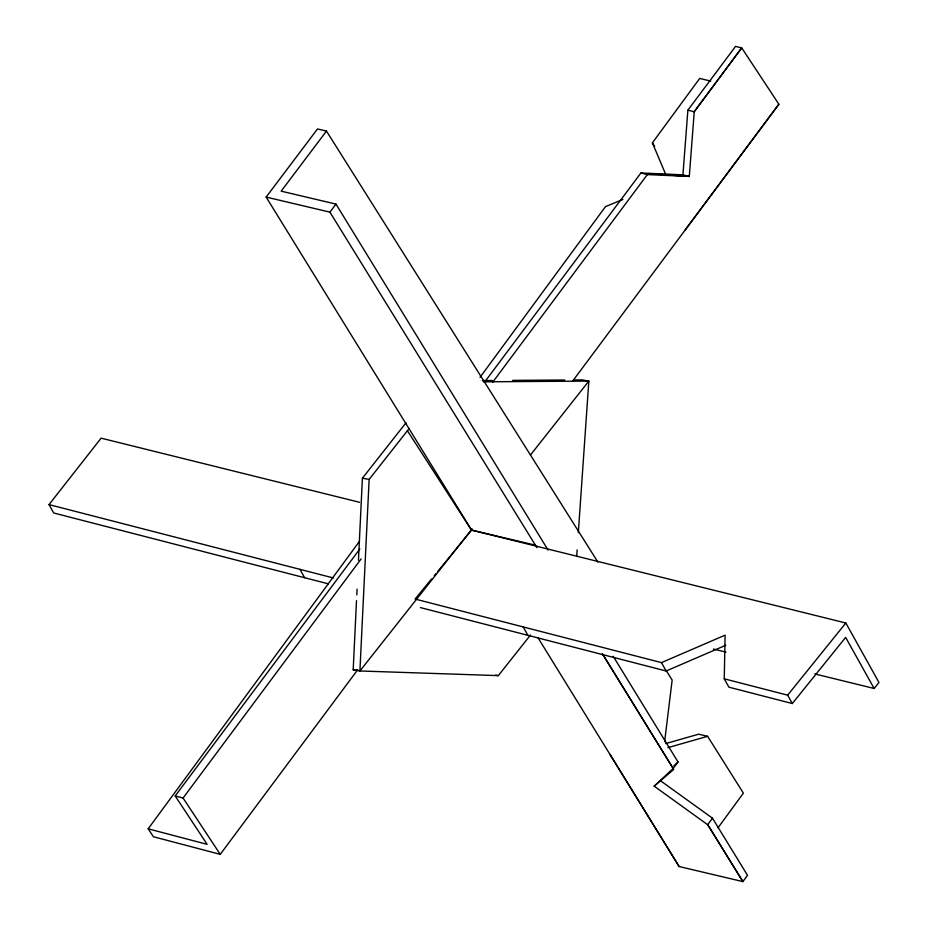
<?xml version="1.0" encoding="UTF-8"?>
<svg xmlns="http://www.w3.org/2000/svg" width="928" height="928" viewBox="0 0 928 928"><rect width="100%" height="100%" fill="white"/><g stroke="black" fill="none" stroke-linecap="round" stroke-linejoin="round"><path stroke-width="1.39" d="M597.945 562.182L326.47 131.08L317.492 128.957L266.139 197.072L471.586 530.108L845.826 623.001L878.978 682.474L874.141 688.483L845.652 637.385L792.315 703.54L728.921 687.184L724.246 678.809L725.104 635.158L661.467 662.615L415.106 599.047L431.508 579.037M530.468 635.054L498.313 675.619L359.925 670.979L353.185 669.784L356.514 600.648M356.793 594.883L357.071 589.129M358.452 560.315L362.407 478.21L406.023 422.762M409.19 428.481L369.135 479.416L359.913 670.99L472.132 528.879M576.729 555.64L577.135 549.875M578.33 532.556L588.839 381.083L582.088 379.888L573.423 379.958M694.132 111.754L741.704 47.885L694.248 111.789L689.295 176.436L682.927 174.824L687.88 110.177L735.556 46.4L741.704 47.885L778.87 104.203L572.843 380.84M664.622 741.681L672.162 680.038L666.049 670.318M718.04 827.753L743.386 793.138L707.6 736.31L698.622 734.187L665.724 743.595M357.825 669.598L220.249 854.352L153.422 836.754L148.178 828.82L359.484 541.326M480.031 377.325L605.508 206.619L622.897 199.439M666.165 175.462L652.384 142.831L699.724 78.428L710.79 81.096M660.179 780.506L712.495 818.206L747.504 875.313L742.91 881.6L707.658 824.714L654.182 786.167L673.171 768.465L678.008 761.969L613.222 656.305M707.658 824.714L712.495 818.206M359.867 548.935L175.195 795.957L183.071 798.034L361.154 558.876M492.548 382.406L648.104 173.571L689.295 176.436L647.292 174.592L640.923 172.979L485.588 380.77M685.212 229.912L778.87 104.203M326.47 131.08L281.172 191.156L335.982 204.102L548.077 550.049M266.139 197.072L329.927 212.141L335.982 204.102M328.338 583.84L53.696 512.975L49.022 504.6L101.117 438.155L359.507 502.292M530.48 454.987L588.839 381.083L483.279 381.826M724.246 678.809L787.652 695.165L845.826 623.001M434.234 575.696L436.056 573.481M437.877 571.254L471.586 530.108L535.375 545.177M673.786 765.902L678.008 761.969M654.182 786.167L673.716 769.428L602.388 653.741M420.43 607.596L666.142 670.99L725.8 645.25M667.858 747.666L707.6 736.31M482.328 380.584L492.443 380.515M512.685 380.376L564.746 380.016M353.185 669.772L357.512 669.923M640.923 172.979L682.927 174.824M362.407 478.21L369.135 479.416M495.622 675.143L498.313 675.619M537.834 637.478L679.122 866.532L742.91 881.6L707.739 824.598M713.423 649.055L725.928 652.117M814.807 673.925L874.141 688.483M687.88 110.177L694.248 111.789M49.022 504.6L333.245 577.935M148.178 828.82L207.13 844.341L175.195 795.957M652.384 142.831L654.623 146.23M183.071 798.034L220.249 854.352M407.415 430.754L470.948 529.308M329.927 212.141L536.941 547.659M602.469 653.904L673.171 768.465M609.94 754.29L679.122 866.532M787.652 695.165L792.315 703.54M661.467 662.615L666.142 670.99M523.206 626.934L527.87 635.309M299.941 569.34L304.616 577.715"/></g></svg>
